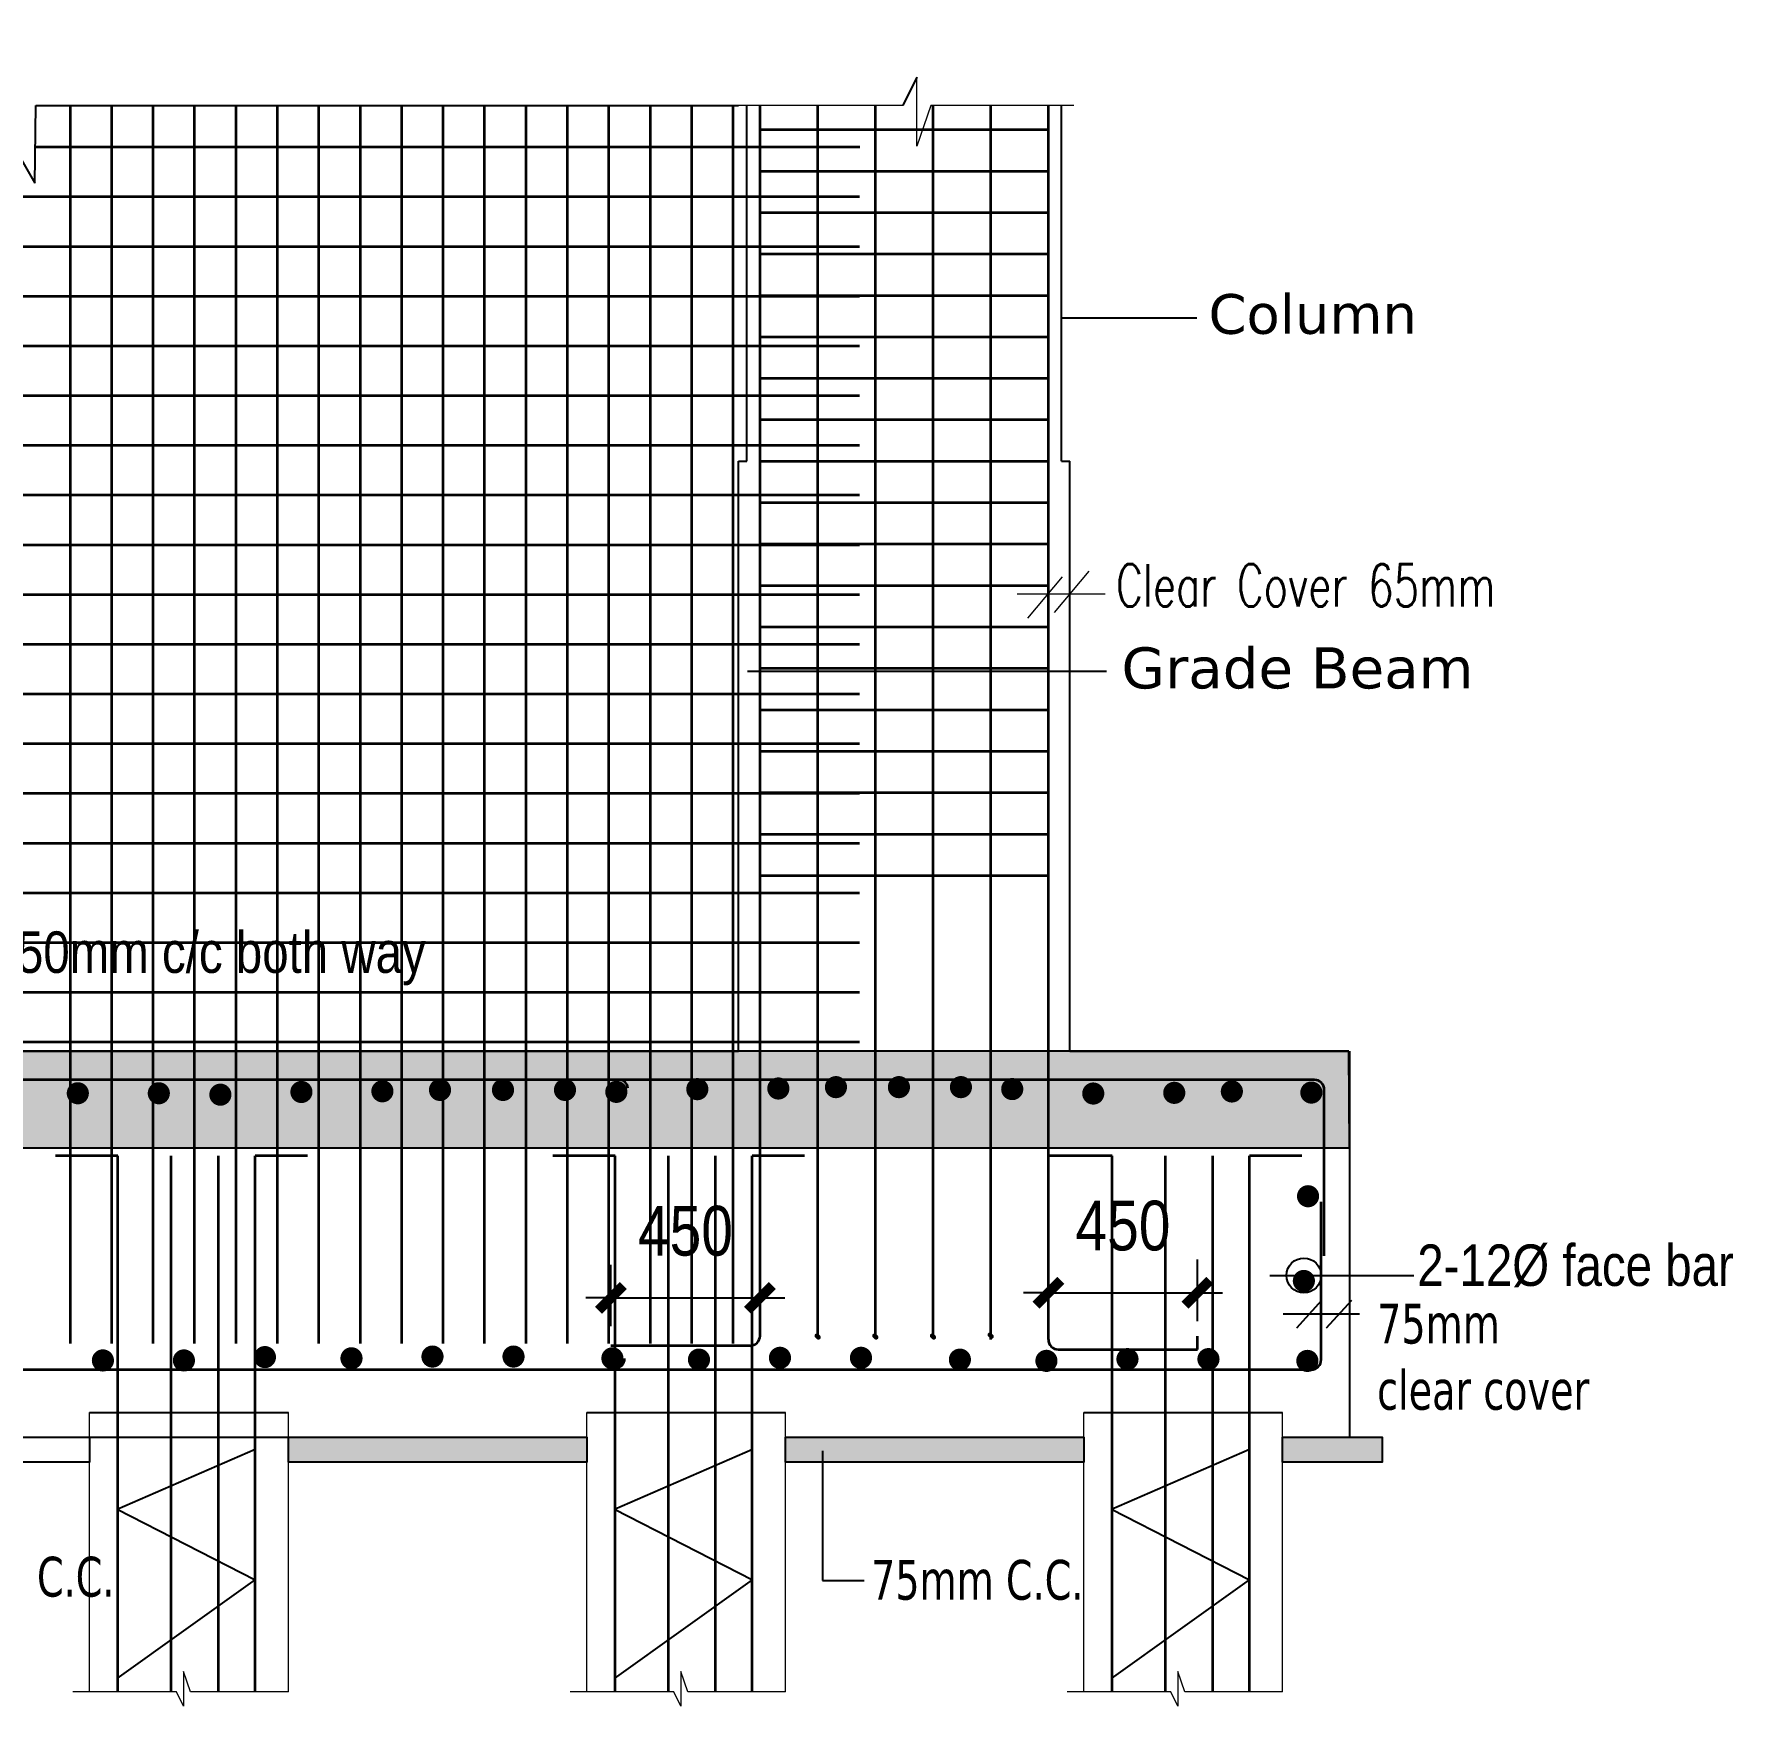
# Model space of a CAD drawing. Header units: millimetres. Extents: x 6239764 to 13047540, y 367704 to 979893.
# Drawn here: x 6594727 to 6599853, y 378933 to 383977 of the extents above; entities that cross this region are included whole.
import ezdxf

# ---------------------------------------------------------------- set-up
doc = ezdxf.new("R2010")
doc.units = ezdxf.units.MM
doc.header["$LTSCALE"] = 300
doc.linetypes.add('DASHED2', pattern=[0.375, 0.25, -0.125])
doc.layers.add('covering', color=7, linetype='Continuous', lineweight=15)
doc.layers.add('ROD', color=10, linetype='Continuous', lineweight=35)
doc.layers.add('DIM', color=4, linetype='Continuous')
doc.styles.add('AFTXT', font='')
doc.styles.add('NARROW', font='ARIALN.TTF')
doc.styles.get("Standard").update_dxf_attribs({"font": 'txt8.shx', "width": 0.7, "bigfont": 'hztxt_ii.shx'})
doc.styles.add('TEXT', font='swisscl.ttf')
doc.styles.add('ver', font='verdana.ttf')
doc.styles.get('AFTXT').set_extended_font_data('Romans.shx')
doc.linetypes.add('ZIGZAG', pattern='A,0.0001,-0.2,[131,ltypeshp.shx,S=0.2,R=0,X=-0.2,Y=0],-0.4,[131,ltypeshp.shx,S=0.2,R=180,X=0.2,Y=0],-0.2', length=0.8001)
doc.dimstyles.new('1_8 N1', dxfattribs={"dimscale": 1.5, "dimtxt": 48, "dimasz": 36, "dimexe": 18, "dimexo": 18, "dimgap": 15, "dimtad": 1, "dimdec": 1, "dimzin": 3, "dimdsep": 46, "dimlunit": 4, "dimtxsty": 'TEXT', "dimblk": 'ARCHTICK', "dimcen": 5, "dimdle": 18, "dimclrd": 8, "dimclre": 8, "dimclrt": 256, "dimadec": 0, "dimazin": 0, "dimtfac": 1, "dimtdec": 1, "dimtix": 1, "dimtmove": 0, "dimatfit": 3, "dimfxl": 0.18, "dimtvp": 0.75, "dimtolj": 1, "dimtzin": 0, "dimlwe": -1, "dimarcsym": 0})
doc.dimstyles.new('IED-2', dxfattribs={"dimscale": 50, "dimtxt": 3, "dimasz": 0.5, "dimexe": 2, "dimexo": 0, "dimgap": 2.5, "dimtad": 1, "dimdec": 0, "dimzin": 0, "dimdsep": 46, "dimtxsty": 'AFTXT', "dimblk": '_DOT7', "dimcen": 0.09, "dimclre": 7, "dimclrt": 3, "dimadec": 0, "dimazin": 0, "dimtfac": 1, "dimtdec": 0, "dimtix": 1, "dimtmove": 0, "dimatfit": 3, "dimldrblk": '_DOT7', "dimfxl": 1, "dimtolj": 1, "dimtzin": 0, "dimarcsym": 0})
pattern_1 = [(50, (-4423.5, -81742.45), (91.0923345, -7.9695428), [9.525, -104.775]), (355, (-4423.5, -81742.45), (-17.6217107, 95.5284226), [7.62, -83.8202921]), (100.4514447, (-4415.91, -81743.12), (73.4706235, 87.558876), [8.0950044, -89.0451223]), (46.1842, (-4423.5, -81717.05), (135.5395204, -21.021164), [14.2875, -157.1625]), (96.6355576, (-4412.2, -81718.8), (118.702067, 123.7130623), [12.1425116, -133.567804]), (351.1841512, (-4423.5, -81717.05), (118.702067, 123.7130623), [11.4299835, -125.729866]), (21, (-4410.8, -81723.4), (75.8071956, -51.1325991), [9.525, -104.775]), (326, (-4410.8, -81723.4), (30.9010142, 92.093983), [7.62, -83.82]), (71.451445, (-4404.48, -81727.66), (106.7082096, 40.9613844), [8.0950044, -89.0449688]), (37.5, (-4423.5, -81742.45), (1.54430163, 42.27751944), [0, -82.804, 0, -85.09, 0, -84.1375]), (7.5, (-4423.5, -81742.45), (33.40983126, 50.0902874), [0, -48.514, 0, -80.899, 0, -32.0675]), (327.5, (-4451.82, -81742.45), (67.79529758, -2.864372), [0, -31.75, 0, -99.06, 0, -131.445]), (317.5, (-4464.52, -81742.45), (74.0645907, 12.7132455), [0, -41.275, 0, -65.786, 0, -93.345])]

# ---------------------------------------------------------------- blocks, each defined once
blk = doc.blocks.new('_ArchTick')
at = {"color": 0, "linetype": 'ByBlock', "const_width": 0.4}
blk.add_lwpolyline([(-0.5, -0.5), (0.5, 0.5)], dxfattribs=at)
blk = doc.blocks.new('*D876')
at = {"color": 7, "lineweight": -2, "transparency": 16777216}
for p, q in [((6597787.3, 380093.8), (6597787.3, 380279.5)), ((6598237.4, 380093.8), (6598237.4, 380279.5))]:
    blk.add_line(p, q, dxfattribs=at)
at = {"color": 0, "lineweight": -2, "transparency": 16777216}
for p, q in [((6597787.3, 380179.5), (6597712.3, 380179.5)), ((6597787.3, 380179.5), (6598237.4, 380179.5)), ((6598237.4, 380179.5), (6598312.4, 380179.5))]:
    blk.add_line(p, q, dxfattribs=at)
at = {"layer": 'Defpoints', "color": 0, "transparency": 16777216}
for p in [(6598237.4, 380179.5), (6597787.3, 380093.8, 0), (6598237.4, 380093.8, 0)]:
    blk.add_point(p, dxfattribs=at)
at = {"color": 0, "lineweight": -2, "transparency": 16777216, "xscale": 75, "yscale": 75, "zscale": 75}
blk.add_blockref('_ArchTick', (6597787.3, 380179.5), dxfattribs=at)
at = {"color": 0, "lineweight": -2, "transparency": 16777216, "xscale": 75, "yscale": 75, "zscale": 75, "rotation": 180}
blk.add_blockref('_ArchTick', (6598237.4, 380179.5), dxfattribs=at)
at = {"color": 3, "transparency": 16777216, "insert": (6598012.4, 380381.1), "char_height": 150, "attachment_point": 5, "style": 'NARROW'}
blk.add_mtext('\\A1;450', dxfattribs=at)
blk = doc.blocks.new('_DOT7')
at = {"color": 7, "linetype": 'Continuous'}
blk.add_line((-0.5, 0), (-1, 0), dxfattribs=at)
at = {"color": 7, "linetype": 'Continuous', "const_width": 0.5}
blk.add_lwpolyline([(-0.25, 0, 1), (0.25, 0, 1), (-0.25, 0, 1)], format="xyb", dxfattribs=at)
blk = doc.blocks.new('*D877')
at = {"color": 7, "lineweight": -2, "transparency": 16777216}
for p, q in [((6596467.2, 380078.1), (6596467.2, 380263.8)), ((6596917.3, 380078.1), (6596917.3, 380263.8))]:
    blk.add_line(p, q, dxfattribs=at)
at = {"color": 0, "lineweight": -2, "transparency": 16777216}
for p, q in [((6596467.2, 380163.8), (6596392.2, 380163.8)), ((6596467.2, 380163.8), (6596917.3, 380163.8)), ((6596917.3, 380163.8), (6596992.3, 380163.8))]:
    blk.add_line(p, q, dxfattribs=at)
at = {"layer": 'Defpoints', "color": 0, "transparency": 16777216}
for p in [(6596917.3, 380163.8), (6596467.2, 380078.1, 0), (6596917.3, 380078.1, 0)]:
    blk.add_point(p, dxfattribs=at)
at = {"color": 0, "lineweight": -2, "transparency": 16777216, "xscale": 75, "yscale": 75, "zscale": 75}
blk.add_blockref('_ArchTick', (6596467.2, 380163.8), dxfattribs=at)
at = {"color": 0, "lineweight": -2, "transparency": 16777216, "xscale": 75, "yscale": 75, "zscale": 75, "rotation": 180}
blk.add_blockref('_ArchTick', (6596917.3, 380163.8), dxfattribs=at)
at = {"color": 3, "transparency": 16777216, "insert": (6596692.3, 380365.4), "char_height": 150, "attachment_point": 5, "style": 'NARROW'}
blk.add_mtext('\\A1;450', dxfattribs=at)

msp = doc.modelspace()

# ---------------------------------------------------------------- hatches: boundary and pattern name
at = {"ltscale": 0.1}
h = msp.add_hatch(dxfattribs=at)
h.set_pattern_fill('AR-CONC', color=8, scale=0.5)
h.set_pattern_definition(pattern_1)
h.paths.add_polyline_path([(6598694.3, 380908), (6590194.3, 380908), (6590194.3, 380617), (6598696.1, 380617)])
h = msp.add_hatch(dxfattribs=at)
h.set_pattern_fill('AR-CONC', color=8, scale=0.5)
h.set_pattern_definition(pattern_1)
h.paths.add_polyline_path([(6595494.3, 379743.6), (6596394.3, 379743.6), (6596394.3, 379668.6), (6595494.3, 379668.6)])
h.paths.add_polyline_path([(6596994.3, 379743.6), (6597894.3, 379743.6), (6597894.3, 379668.6), (6596994.3, 379668.6)])
h.paths.add_polyline_path([(6598494.3, 379743.6), (6598794.3, 379743.6), (6598794.3, 379668.6), (6598494.3, 379668.6)])
at = {"layer": 'ROD'}
h = msp.add_hatch(dxfattribs=at)
h.set_pattern_fill('ANSI31', color=256)
h.set_pattern_definition([(45, (6430237.71502, 686449.26191), (-0.08838834765, 0.08838834765), [])])
h.paths.add_polyline_path([(6597098, 380047.8, 1), (6597085.3, 380047.8, 1)])
h = msp.add_hatch(dxfattribs=at)
h.set_pattern_fill('ANSI31', color=256)
h.set_pattern_definition([(45, (6430411.71502, 686449.26191), (-0.08838834765, 0.08838834765), [])])
h.paths.add_polyline_path([(6597272, 380047.8, 1), (6597259.3, 380047.8, 1)])
h = msp.add_hatch(dxfattribs=at)
h.set_pattern_fill('ANSI31', color=256)
h.set_pattern_definition([(45, (6430585.71502, 686449.26191), (-0.08838834765, 0.08838834765), [])])
h.paths.add_polyline_path([(6597446, 380047.8, 1), (6597433.3, 380047.8, 1)])
h = msp.add_hatch(dxfattribs=at)
h.set_pattern_fill('ANSI31', color=256)
h.set_pattern_definition([(45, (6430759.71502, 686451.96693), (-0.08838834765, 0.08838834765), [])])
h.paths.add_polyline_path([(6597620, 380050.5, 1), (6597607.3, 380050.5, 1)])

# ---------------------------------------------------------------- linework, layer by layer
at = {"color": 6, "ltscale": 0.1}
for p, q in [((6594469.7, 383976.8), (6594729.6, 383526.9)), ((6594729.6, 383526.9), (6594732.3, 383760.8)), ((6594732.3, 383760.8), (6596852.3, 383760.9)), ((6594894.3, 379743.6, 0), (6595494.3, 379743.6, 0))]:
    msp.add_line(p, q, dxfattribs=at)
at = {"lineweight": 25}
for p, q in [((6597390.4, 383846.3), (6597348, 383760.9)), ((6596877.3, 382688.3), (6596877.3, 383760.9)), ((6597827.3, 382688.3), (6597827.3, 383761)), ((6596852.3, 380908), (6596852.3, 382688.3)), ((6596852.3, 382688.3), (6596877.3, 382688.3)), ((6597827.3, 382688.3), (6597852.3, 382688.3)), ((6597852.3, 380908), (6597852.3, 382688.3)), ((6592852.3, 380908), (6596852.3, 380908)), ((6597852.3, 380908), (6598694.3, 380908, 0)), ((6598696.1, 380908), (6598696.1, 379743.6))]:
    msp.add_line(p, q, dxfattribs=at)
at = {"lineweight": 0}
for p, q in [((6597909.3, 382356.6), (6597805.3, 382231.2)), ((6597828.6, 382339.5, 0), (6597724.6, 382214.1, 0)), ((6597692.8, 382287.9), (6597958.3, 382287.9))]:
    msp.add_line(p, q, dxfattribs=at)
at = {"color": 7, "lineweight": 25}
msp.add_line((6598455.9, 380231.7, 0), (6598889.8, 380231.7, 0), dxfattribs=at)
for p, q in [((6598537, 380074, 0), (6598612.8, 380156.7, 0)), ((6598627, 380074, 0), (6598702.9, 380156.7, 0)), ((6598495.6, 380115.3, 0), (6598725.7, 380115.3, 0))]:
    msp.add_line(p, q)
at = {"color": 6, "ltscale": 0.1}
msp.add_lwpolyline([(6598694.3, 380908), (6590194.3, 380908), (6590194.3, 380617), (6598696.1, 380617)], close=True, dxfattribs=at)
at = {"lineweight": 25, "elevation": 0}
for points in [[(6593994.3, 379743.6), (6594894.3, 379743.6), (6594894.3, 379668.6), (6593994.3, 379668.6)], [(6595494.3, 379743.6), (6596394.3, 379743.6), (6596394.3, 379668.6), (6595494.3, 379668.6)], [(6596994.3, 379743.6), (6597894.3, 379743.6), (6597894.3, 379668.6), (6596994.3, 379668.6)], [(6598494.3, 379743.6), (6598794.3, 379743.6), (6598794.3, 379668.6), (6598494.3, 379668.6)]]:
    msp.add_lwpolyline(points, close=True, dxfattribs=at)
at = {"color": 7, "lineweight": 25}
msp.add_circle((6598558.3, 380231.7, 0), 52.5, dxfattribs=at)
at = {"layer": 'covering', "lineweight": 0, "ltscale": 1500}
for p, q in [((6594894.3, 378975.4, 0), (6594894.3, 379818.6, 0)), ((6595494.3, 378975.4, 0), (6595494.3, 379818.6, 0)), ((6596394.3, 378975.4, 0), (6596394.3, 379818.6, 0)), ((6596994.3, 378975.4, 0), (6596994.3, 379818.6, 0)), ((6597894.3, 378975.4, 0), (6597894.3, 379818.6, 0)), ((6598494.3, 378975.4, 0), (6598494.3, 379818.6, 0))]:
    msp.add_line(p, q, dxfattribs=at)
at = {"layer": 'covering', "linetype": 'DASHED2', "lineweight": 0, "ltscale": 1500}
for points in [[(6597864, 383761), (6597432.2, 383761), (6597390.4, 383638.2), (6597390.4, 383846.3)], [(6597348, 383760.9), (6596852.3, 383760.9)]]:
    msp.add_lwpolyline(points, dxfattribs=at)
at = {"layer": 'covering', "linetype": 'DASHED2', "lineweight": 0, "ltscale": 1500, "elevation": 0}
for points in [[(6595494.3, 378975.4), (6595199.1, 378975.4), (6595178.2, 379036.8), (6595178.2, 378932.7), (6595157, 378975.4), (6594844.3, 378975.4)], [(6596994.3, 378975.4), (6596699.1, 378975.4), (6596678.2, 379036.8), (6596678.2, 378932.7), (6596657, 378975.4), (6596344.3, 378975.4)], [(6598494.3, 378975.4), (6598199.1, 378975.4), (6598178.2, 379036.8), (6598178.2, 378932.7), (6598157, 378975.4), (6597844.3, 378975.4)]]:
    msp.add_lwpolyline(points, dxfattribs=at)
at = {"layer": 'DIM', "linetype": 'ZIGZAG', "ltscale": 0.1}
for p, q in [((6594894.3, 379818.6, 0), (6595494.3, 379818.6, 0)), ((6596394.3, 379818.6, 0), (6596994.3, 379818.6, 0)), ((6597894.3, 379818.6, 0), (6598494.3, 379818.6, 0))]:
    msp.add_line(p, q, dxfattribs=at)
at = {"layer": 'ROD'}
for p, q in [((6594835.4, 383760.9), (6594835.4, 380026.3)), ((6594960.4, 383760.9), (6594960.4, 380026.3)), ((6595085.4, 383760.9), (6595085.4, 380026.3)), ((6595210.4, 383760.9), (6595210.4, 380026.3)), ((6595335.4, 383760.9), (6595335.4, 380026.3)), ((6595460.4, 383760.9), (6595460.4, 380026.3)), ((6595585.4, 383760.9), (6595585.4, 380026.3)), ((6595710.4, 383760.9), (6595710.4, 380026.3)), ((6595835.4, 383760.9), (6595835.4, 380026.3)), ((6595960.4, 383760.9), (6595960.4, 380026.3)), ((6596085.4, 383760.9), (6596085.4, 380026.3)), ((6596210.4, 383760.9), (6596210.4, 380026.3)), ((6596335.4, 383760.9), (6596335.4, 380026.3)), ((6596460.4, 383760.9), (6596460.4, 380026.3)), ((6596585.4, 383760.9), (6596585.4, 380026.3)), ((6596710.4, 383760.9), (6596710.4, 380026.3)), ((6596835.4, 383760.9), (6596835.4, 380026.3)), ((6596917.3, 380049.6), (6596917.3, 383760.9)), ((6597091.3, 380049.6), (6597091.3, 383760.9)), ((6597265.3, 380049.6), (6597265.3, 383760.9)), ((6597439.3, 380049.6), (6597439.3, 383760.9)), ((6597613.3, 380038.1), (6597613.3, 383761)), ((6597787.3, 380038.1), (6597787.3, 383761)), ((6596917.3, 383688.3, 0), (6597787.3, 383688.3, 0)), ((6594730.9, 383636.1), (6597218.1, 383636.1)), ((6596917.3, 383563.3, 0), (6597787.3, 383563.3, 0)), ((6592522.3, 383486.1), (6597217.5, 383486.1)), ((6596917.3, 383438.3, 0), (6597787.3, 383438.3, 0)), ((6592522.3, 383336.1), (6597217.5, 383336.1)), ((6596917.3, 383313.3, 0), (6597787.3, 383313.3, 0)), ((6592522.3, 383186.1), (6597217.5, 383186.1)), ((6596917.3, 383188.3, 0), (6597787.3, 383188.3, 0)), ((6596917.3, 383063.3, 0), (6597787.3, 383063.3, 0)), ((6592522.3, 383036.1), (6597217.5, 383036.1)), ((6596917.3, 382938.3, 0), (6597787.3, 382938.3, 0)), ((6592522.3, 382886.1), (6597217.5, 382886.1)), ((6596917.3, 382813.3, 0), (6597787.3, 382813.3, 0)), ((6592522.3, 382736.1), (6597217.5, 382736.1)), ((6596917.3, 382688.3, 0), (6597787.3, 382688.3, 0)), ((6592522.3, 382586.1), (6597217.5, 382586.1)), ((6596917.3, 382563.3, 0), (6597787.3, 382563.3, 0)), ((6592522.3, 382436.1), (6597217.5, 382436.1)), ((6596917.3, 382438.3, 0), (6597787.3, 382438.3, 0)), ((6596917.3, 382313.3, 0), (6597787.3, 382313.3, 0)), ((6592522.3, 382286.1), (6597217.5, 382286.1)), ((6596917.3, 382188.3, 0), (6597787.3, 382188.3, 0)), ((6592522.3, 382136.1), (6597217.5, 382136.1)), ((6596917.3, 382063.3, 0), (6597787.3, 382063.3, 0)), ((6592522.3, 381986.1), (6597217.5, 381986.1)), ((6596917.3, 381938.3, 0), (6597787.3, 381938.3, 0)), ((6592522.3, 381836.1), (6597217.5, 381836.1)), ((6596917.3, 381813.3, 0), (6597787.3, 381813.3, 0)), ((6592522.3, 381686.1), (6597217.5, 381686.1)), ((6596917.3, 381688.3, 0), (6597787.3, 381688.3, 0)), ((6592522.3, 381536.1), (6597217.5, 381536.1)), ((6596917.3, 381563.3, 0), (6597787.3, 381563.3, 0)), ((6596917.3, 381438.3, 0), (6597787.3, 381438.3, 0)), ((6592522.3, 381386.1), (6597217.5, 381386.1)), ((6592522.3, 381236.1), (6597217.5, 381236.1)), ((6592522.3, 381086.1), (6597217.5, 381086.1)), ((6592522.3, 380936.1), (6597217.5, 380936.1)), ((6598619.9, 380290.5, 0), (6598619.9, 380791.6, 0)), ((6594979.8, 380592.4, 0), (6594791.9, 380592.4, 0)), ((6594979.8, 378975.3, 0), (6594979.8, 380592.4, 0)), ((6595140.9, 378975.4, 0), (6595140.9, 380592.4, 0)), ((6595283.2, 378975.4, 0), (6595283.2, 380592.4, 0)), ((6595551.8, 380592.4, 0), (6595394.1, 380592.4, 0)), ((6595394.1, 378975.3, 0), (6595394.1, 380592.4, 0)), ((6596479.8, 380592.4, 0), (6596291.9, 380592.4, 0)), ((6596479.8, 378975.3, 0), (6596479.8, 380592.4, 0)), ((6596640.9, 378975.4, 0), (6596640.9, 380592.4, 0)), ((6596783.2, 378975.4, 0), (6596783.2, 380592.4, 0)), ((6597051.8, 380592.4, 0), (6596894.1, 380592.4, 0)), ((6596894.1, 378975.3, 0), (6596894.1, 380592.4, 0)), ((6597979.8, 380592.4, 0), (6597791.9, 380592.4, 0)), ((6597979.8, 378975.3, 0), (6597979.8, 380592.4, 0)), ((6598140.9, 378975.4, 0), (6598140.9, 380592.4, 0)), ((6598283.2, 378975.4, 0), (6598283.2, 380592.4, 0)), ((6598551.8, 380592.4, 0), (6598394.1, 380592.4, 0)), ((6598394.1, 378975.3, 0), (6598394.1, 380592.4, 0)), ((6598610.5, 379977.6, 0), (6598610.5, 380453.5, 0)), ((6598237.3, 380008.1), (6598237.3, 380048.4)), ((6596887.3, 380019.6), (6596467.3, 380019.6)), ((6597817.3, 380008.1), (6598237.3, 380008.1)), ((6590319.3, 379947.6, 0), (6598580.5, 379947.6, 0))]:
    msp.add_line(p, q, dxfattribs=at)
at = {"layer": 'ROD', "lineweight": 25}
for p, q in [((6594977.9, 379526.8, 0), (6595394.2, 379707.9, 0)), ((6596477.9, 379526.8, 0), (6596894.2, 379707.9, 0)), ((6597977.9, 379526.8, 0), (6598394.2, 379707.9, 0)), ((6594977.9, 379526.8, 0), (6595394.3, 379313, 0)), ((6596477.9, 379526.8, 0), (6596894.3, 379313, 0)), ((6597977.9, 379526.8, 0), (6598394.3, 379313, 0)), ((6594977.9, 379015.6, 0), (6595394.3, 379313, 0)), ((6596477.9, 379015.6, 0), (6596894.3, 379313, 0)), ((6597977.9, 379015.6, 0), (6598394.3, 379313, 0))]:
    msp.add_line(p, q, dxfattribs=at)
at = {"layer": 'ROD', "elevation": 0}
msp.add_lwpolyline([(6598589.9, 380821.6), (6590297.4, 380821.6, 0.414214), (6590267.4, 380791.6), (6590267.4, 380641.8)], format="xyb", dxfattribs=at)
at = {"layer": 'ROD', "const_width": 33.4, "elevation": 0}
for points in [[(6594875.5, 380781.2, -1), (6594842.1, 380781.2, -1)], [(6595119.9, 380781.2, -1), (6595086.5, 380781.2, -1)], [(6595305.7, 380776.9, -1), (6595272.3, 380776.9, -1)], [(6595550.2, 380785.1, -1), (6595516.8, 380785.1, -1)], [(6595794.6, 380787.2, -1), (6595761.2, 380787.2, -1)], [(6595968.4, 380791.3, -1), (6595935, 380791.3, -1)], [(6596158.5, 380791.3, -1), (6596125, 380791.3, -1)], [(6596345.5, 380791.3, -1), (6596312.1, 380791.3, -1)], [(6596500.4, 380785.4, -1), (6596467, 380785.4, -1)], [(6596744.8, 380793.6, -1), (6596711.4, 380793.6, -1)], [(6596989.3, 380795.6, -1), (6596955.9, 380795.6, -1)], [(6597163.1, 380799.7, -1), (6597129.7, 380799.7, -1)], [(6597353.1, 380799.7, -1), (6597319.7, 380799.7, -1)], [(6597540.2, 380799.7, -1), (6597506.8, 380799.7, -1)], [(6597695, 380793.8, -1), (6597661.6, 380793.8, -1)], [(6597939.5, 380780.4, -1), (6597906.1, 380780.4, -1)], [(6598183.9, 380782.5, -1), (6598150.5, 380782.5, -1)], [(6598357.7, 380786.6, -1), (6598324.3, 380786.6, -1)], [(6598597.6, 380783.3, -1), (6598564.2, 380783.3, -1)], [(6598554.2, 380470.6, 1), (6598587.6, 380470.6, 1)], [(6598541.6, 380215, 1), (6598575, 380215, 1)], [(6594951.3, 379975.2, -1), (6594917.8, 379975.2, -1)], [(6595195.7, 379975.2, -1), (6595162.3, 379975.2, -1)], [(6595440.1, 379985.3, -1), (6595406.7, 379985.3, -1)], [(6595701.3, 379981.6, -1), (6595667.9, 379981.6, -1)], [(6595945.7, 379986.9, -1), (6595912.3, 379986.9, -1)], [(6596190.2, 379986.9, -1), (6596156.8, 379986.9, -1)], [(6596488.6, 379981.5, -1), (6596455.2, 379981.5, -1)], [(6596749.8, 379977.7, -1), (6596716.4, 379977.7, -1)], [(6596994.2, 379983.1, -1), (6596960.8, 379983.1, -1)], [(6597238.7, 379983.1, -1), (6597205.2, 379983.1, -1)], [(6597537.1, 379977.6, -1), (6597503.7, 379977.6, -1)], [(6597798.2, 379973.9, -1), (6597764.8, 379973.9, -1)], [(6598042.7, 379979.2, -1), (6598009.3, 379979.2, -1)], [(6598287.1, 379979.2, -1), (6598253.7, 379979.2, -1)], [(6598585.6, 379973.8, -1), (6598552.1, 379973.8, -1)]]:
    msp.add_lwpolyline(points, format="xyb", close=True, dxfattribs=at)
at = {"layer": 'ROD'}
for centre, radius, start, end in [((6596493.1, 380796.6, 0), 25, 0, 90), ((6598589.9, 380791.6, 0), 30, 0, 90), ((6596887.3, 380049.6), 30, 270, 0), ((6597817.3, 380038.1), 30, 180, 270), ((6596478.7, 379981.5, 0), 30, 270, 0), ((6598580.5, 379977.6, 0), 30, 270, 0)]:
    msp.add_arc(centre, radius, start, end, dxfattribs=at)

# ---------------------------------------------------------------- texts
at = {"ltscale": 1500, "attachment_point": 1}
for s, insert, char_height, width, style in [('Column', (6598270.4, 383192.1), 119.77, 1192.266, 'ver'), ('Grade Beam', (6598007.9, 382126.4, 0), 123.8, 1845.338, 'ver'), ('16%%C bar @. 150mm c/c both way', (6593813.4, 381269.4, 0), 125, 2179.751, 'NARROW'), ('2-12%%C face bar', (6598900.4, 380325, 0), 125, 1990.284, 'NARROW')]:
    msp.add_mtext(s, dxfattribs=dict(at, insert=insert, char_height=char_height, width=width, style=style))
at = {"insert": (6597991.7, 382377.4, 0), "char_height": 128.068, "width": 1699.627, "attachment_point": 1}
msp.add_mtext('Clear Cover 65mm', dxfattribs=at)
at = {"ltscale": 1500, "char_height": 119.769, "width": 4739.703, "attachment_point": 1}
for s, insert in [('{\\fVerdana|b0|i0|c0|p34;75mm \\Pclear cover}', (6598779.3, 380146.1, 0)), ('{\\fVerdana|b0|i0|c0|p34;75mm C.C.}', (6594328.6, 379382.8, 0)), ('{\\fVerdana|b0|i0|c0|p34;75mm C.C.}', (6597252.4, 379373.4, 0))]:
    msp.add_mtext(s, dxfattribs=dict(at, insert=insert))

# ---------------------------------------------------------------- dimensions: what is measured, and where the dimension line sits
for base, p1, p2, picture, middle in [((6596917.3, 380163.8), (6596467.2, 380078.1, 0), (6596917.3, 380078.1, 0), '*D877', (6596692.3, 380365.4)), ((6598237.4, 380179.5, 0), (6597787.3, 380093.8), (6598237.4, 380093.8), '*D876', (6598012.4, 380381.1, 0))]:
    dim = msp.add_linear_dim(base=base, p1=p1, p2=p2, dimstyle='IED-2', override={"dimasz": 1.5, "dimtxsty": 'NARROW', "dimblk1": 'ArchTick', "dimblk2": 'ArchTick', "dimsah": 1, "dimtmove": 2})
    dim.commit()
    dim.dimension.update_dxf_attribs({"geometry": picture, "text_midpoint": middle})

# ---------------------------------------------------------------- leaders
at = {"layer": 'DIM'}
for points in [[(6597827.3, 383120.7), (6598235.8, 383120.7)], [(6596879.4, 382054.2, 0), (6597962.9, 382054.2, 0)], [(6597106.3, 379702.4, 0), (6597106.3, 379311.6, 0), (6597231.8, 379311.6, 0)]]:
    msp.add_leader(points, dimstyle='1_8 N1', override={"dimasz": 3.5, "dimclrd": 256}, dxfattribs=at)

doc.saveas('drawing.dxf')
